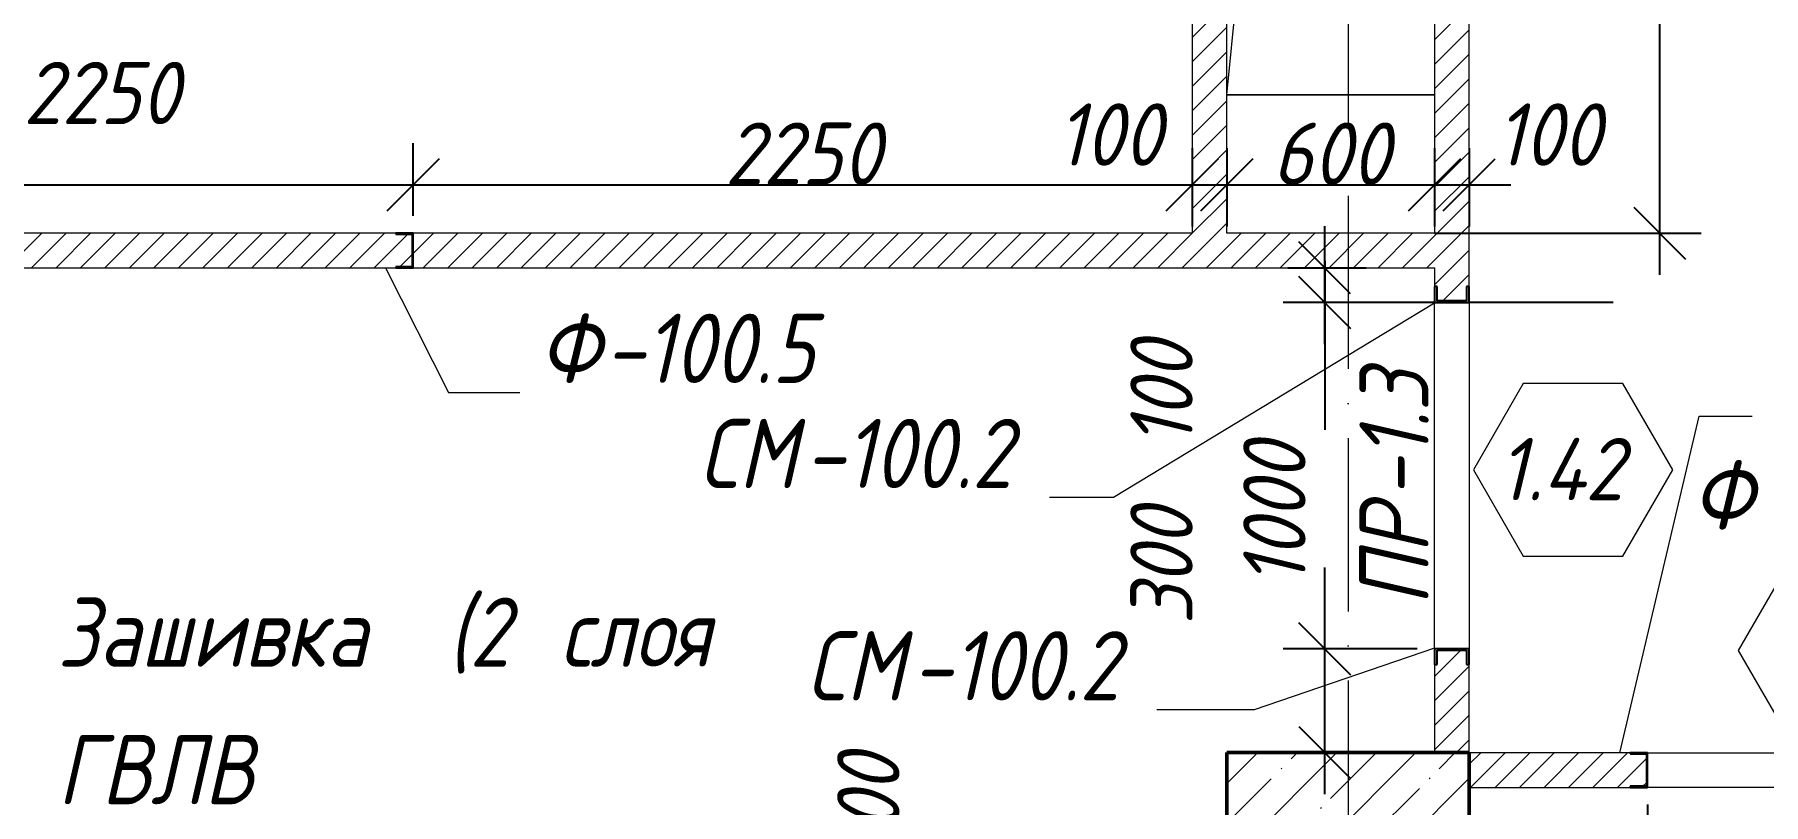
# Model space of a CAD drawing. Header units: millimetres. Extents: x -401725 to 250493, y 305116 to 802890.
# Drawn here: x -95645 to -90651, y 607948 to 610171 of the extents above; entities that cross this region are included whole.
import ezdxf

# ---------------------------------------------------------------- set-up
doc = ezdxf.new("R2010")
doc.units = ezdxf.units.MM
doc.linetypes.add('50_200_ШТРИХ_1Т_ш5_п1_п1_', pattern=[700, 500, -100, 0, -100])
for name, color, linetype, lineweight in [('A-____-____-DIMS', 7, 'Continuous', 9), ('A-DOOR-____-IDEN', 7, 'Continuous', 9), ('A-FLOR-____-OTLN', 7, 'Continuous', 9), ('A-GENM-____-IDEN', 7, 'Continuous', 9), ('A-GENM-____-MCUT', 7, 'Continuous', 25), ('A-GENM-____-OTLN', 7, 'Continuous', 9), ('A-GENM-____-OTLN-1', 7, 'Continuous', 25), ('A-WALL-FNSH-MCUT-1', 7, 'Continuous', 9), ('G-____-____-TEXT', 7, 'Continuous', 9), ('S-COLS-____-MCUT', 7, 'Continuous', 50), ('S-COLS-____-OTLN', 7, 'Continuous', 9), ('S-GRID-____-OTLN-1', 7, '50_200_ШТРИХ_1Т_ш5_п1_п1_', 9)]:
    doc.layers.add(name, color=color, linetype=linetype, lineweight=lineweight)
doc.layers.add('A-WALL-____-PATT-4', color=9, linetype='Continuous', lineweight=9, true_color=0x808080)
doc.layers.add('I-WALL-____-OTLN-2', color=7, linetype='Continuous', lineweight=9, true_color=0x000000)
doc.styles.add('ISOCPEUR_I_10', font='isocpeui.ttf', dxfattribs={"width": 0.9, "height": 180})
doc.styles.add('ISOCPEUR_I_14', font='isocpeui.ttf', dxfattribs={"width": 0.9, "height": 180})
doc.styles.add('ISOCPEUR_I_2', font='isocpeui.ttf', dxfattribs={"width": 0.85, "height": 2.3})
doc.dimstyles.new('ISO-1_8_0_9К_СРЕДНИЙ_Кладочные_4', dxfattribs={"dimscale": 304.8, "dimtxt": 179.276612, "dimasz": 0.492126, "dimexe": 0.393701, "dimexo": 0, "dimgap": 0, "dimtad": 1, "dimdec": 3, "dimrnd": 0.001, "dimdsep": 46, "dimtxsty": 'ISOCPEUR_I_10', "dimblk1": 'OBLIQUE', "dimblk2": 'OBLIQUE', "dimsah": 1, "dimcen": 0.09, "dimdle": 0.393701, "dimazin": 0, "dimtfac": 1, "dimtdec": 4, "dimtix": 1, "dimtmove": 1, "dimatfit": 3, "dimfxl": 1, "dimtvp": 1, "dimtolj": 1, "dimtzin": 0, "dimarcsym": 2})
doc.dimstyles.new('ISO-1_8_0_9К_СРЕДНИЙ_Кладочные_5', dxfattribs={"dimscale": 304.8, "dimtxt": 179.276612, "dimasz": 0.492126, "dimexe": 0.393701, "dimexo": 0, "dimgap": 0, "dimtad": 1, "dimdec": 3, "dimrnd": 0.001, "dimdsep": 46, "dimtxsty": 'ISOCPEUR_I_10', "dimblk1": 'OBLIQUE', "dimblk2": 'OBLIQUE', "dimsah": 1, "dimcen": 0.09, "dimdle": 0.393701, "dimazin": 0, "dimtfac": 1, "dimtdec": 4, "dimtix": 1, "dimtmove": 2, "dimatfit": 3, "dimfxl": 1, "dimtvp": 1, "dimtolj": 1, "dimtzin": 0, "dimarcsym": 2})
doc.dimstyles.new('ISO-1_8_0_9К_СРЕДНИЙ_Кладочные_6', dxfattribs={"dimscale": 304.8, "dimtxt": 179.276612, "dimasz": 0.492126, "dimexe": 0.393701, "dimexo": 0, "dimgap": 0, "dimtad": 1, "dimdec": 3, "dimrnd": 0.001, "dimdsep": 46, "dimtxsty": 'ISOCPEUR_I_14', "dimblk1": 'OBLIQUE', "dimblk2": 'OBLIQUE', "dimsah": 1, "dimcen": 0.09, "dimdle": 0.393701, "dimazin": 0, "dimtfac": 1, "dimtdec": 4, "dimtix": 1, "dimtmove": 0, "dimatfit": 3, "dimfxl": 1, "dimtvp": 1, "dimtolj": 1, "dimtzin": 0, "dimarcsym": 2})
pattern_1 = [(45, (-175000.736, 544716.51), (-35.35534, 35.35534), [])]

# ---------------------------------------------------------------- blocks, each defined once
blk = doc.blocks.new('BSC_Колонна _Прямоугольная - 500х700-V138-АР1_Кладочный план 1 этажа в осях 1-64_Ю-ЯЯ')
at = {"layer": 'S-COLS-____-OTLN'}
h = blk.add_hatch(dxfattribs=at)
h.set_pattern_fill('FP_142', color=256, style=0, pattern_type=2)
h.set_pattern_definition([(315, (-63131.04, 83150), (114.04925, 114.04925), []), (315, (-63131.04, 83035.95), (114.04925, 114.04925), [201.613, -40.323, 3.353, -36.97])])
h.paths.add_polyline_path([(-250, 350), (-250, -350), (250, -350), (250, 350)], flags=0)
at = {"layer": 'S-COLS-____-MCUT'}
for p, q in [((250, 350), (-250, 350)), ((-250, 350), (-250, -350)), ((250, -350), (250, 350)), ((-250, -350), (250, -350))]:
    blk.add_line(p, q, dxfattribs=at)
blk = doc.blocks.new('154_Фахверк_СКБ_Швеллер - Тип_100_3600-27825154-АР1_Кладочный план 1 этажа в осях 1-64_Ю-ЯЯ')
at = {"layer": 'A-GENM-____-MCUT'}
for p, q in [((175, 50), (125, 50)), ((125, 50), (125, -50)), ((175, 47), (175, 50)), ((128, 47), (175, 47)), ((128, -47), (128, 47)), ((175, -47), (128, -47)), ((175, -50), (175, -47)), ((125, -50), (175, -50))]:
    blk.add_line(p, q, dxfattribs=at)
blk = doc.blocks.new('154_Фахверк_СКБ_Швеллер - Тип_100_4010-27789772-АР1_Кладочный план 1 этажа в осях 1-64_Ю-ЯЯ')
at = {"layer": 'A-GENM-____-MCUT'}
for p, q in [((175, 50), (125, 50)), ((125, 50), (125, -50)), ((175, 47), (175, 50)), ((128, 47), (175, 47)), ((128, -47), (128, 47)), ((175, -47), (128, -47)), ((175, -50), (175, -47)), ((125, -50), (175, -50))]:
    blk.add_line(p, q, dxfattribs=at)
blk = doc.blocks.new('154_Стойка_СКБ_Швеллер - СМ-2230_100-28218823-АР1_Кладочный план 1 этажа в осях 1-64_Ю-ЯЯ')
at = {"layer": 'A-GENM-____-MCUT'}
for p, q in [((171, 50), (125, 50)), ((125, 50), (125, -50)), ((171, 42.4), (171, 50)), ((129.5, 42.4), (171, 42.4)), ((129.5, -42.4), (129.5, 42.4)), ((171, -42.4), (129.5, -42.4)), ((171, -50), (171, -42.4)), ((125, -50), (171, -50))]:
    blk.add_line(p, q, dxfattribs=at)
blk = doc.blocks.new('AR_Отверстие прямоугольное _в плите_ - AR_Отверстие прямоугольное _в плите_-V245-АР1_Кладочный план 1 этажа в осях 1-64_Ю-ЯЯ')
at = {"layer": 'A-GENM-____-OTLN'}
for p, q in [((300, 550), (-300, 550)), ((-200, 450), (300, 550)), ((-300, -550), (-200, 450)), ((-300, -550), (300, -550))]:
    blk.add_line(p, q, dxfattribs=at)
blk = doc.blocks.new('Марка проема - марка проема-27336095-АР1_Кладочный план 1 этажа в осях 1-64_Ю-ЯЯ')
at = {"layer": 'A-DOOR-____-IDEN'}
for p, q in [((-1.439, 0.159), (-2.877, -2.333)), ((1.439, 0.159), (-1.439, 0.159)), ((2.877, -2.333), (1.439, 0.159)), ((-2.877, -2.333), (-1.439, -4.825)), ((1.439, -4.825), (2.877, -2.333)), ((-1.439, -4.825), (1.439, -4.825))]:
    blk.add_line(p, q, dxfattribs=at)
blk = doc.blocks.new('_Oblique')
at = {"color": 0, "linetype": 'ByBlock', "lineweight": -2}
blk.add_line((-0.5, -0.5), (0.5, 0.5), dxfattribs=at)
blk = doc.blocks.new('*D12689')
at = {"layer": 'A-____-____-DIMS', "color": 0, "lineweight": -2, "transparency": 16777216}
for p, q in [((-96800.7, 609843.6), (-96800.7, 609617.5)), ((-94550.7, 609647.6), (-94550.7, 609857.5)), ((-96920.7, 609737.5), (-94430.7, 609737.5))]:
    blk.add_line(p, q, dxfattribs=at)
at = {"layer": 'Defpoints', "color": 0, "transparency": 16777216}
for p in [(-96800.7, 609843.6), (-94550.7, 609737.5), (-94550.7, 609647.6)]:
    blk.add_point(p, dxfattribs=at)
at = {"layer": 'A-____-____-DIMS', "color": 0, "lineweight": -2, "transparency": 16777216, "xscale": 150, "yscale": 150, "zscale": 150, "rotation": 180}
blk.add_blockref('_Oblique', (-96800.7, 609737.5), dxfattribs=at)
at = {"layer": 'A-____-____-DIMS', "color": 0, "lineweight": -2, "transparency": 16777216, "xscale": 150, "yscale": 150, "zscale": 150}
blk.add_blockref('_Oblique', (-94550.7, 609737.5), dxfattribs=at)
at = {"layer": 'A-____-____-DIMS', "color": 0, "transparency": 16777216, "insert": (-95677.4, 610092.7), "char_height": 180, "width": 546.104, "attachment_point": 1, "line_spacing_factor": 1.149209, "style": 'ISOCPEUR_I_10'}
blk.add_mtext('\\A1;2250', dxfattribs=at)
blk = doc.blocks.new('*D12690')
at = {"layer": 'A-____-____-DIMS', "color": 0, "lineweight": -2, "transparency": 16777216}
for p, q in [((-94550.7, 609647.6), (-94550.7, 609857.5)), ((-92300.7, 609843.6), (-92300.7, 609617.5)), ((-94670.7, 609737.5), (-92180.7, 609737.5))]:
    blk.add_line(p, q, dxfattribs=at)
at = {"layer": 'Defpoints', "color": 0, "transparency": 16777216}
for p in [(-92300.7, 609843.6), (-92300.7, 609737.5), (-94550.7, 609647.6)]:
    blk.add_point(p, dxfattribs=at)
at = {"layer": 'A-____-____-DIMS', "color": 0, "lineweight": -2, "transparency": 16777216, "xscale": 150, "yscale": 150, "zscale": 150, "rotation": 180}
blk.add_blockref('_Oblique', (-94550.7, 609737.5), dxfattribs=at)
at = {"layer": 'A-____-____-DIMS', "color": 0, "lineweight": -2, "transparency": 16777216, "xscale": 150, "yscale": 150, "zscale": 150}
blk.add_blockref('_Oblique', (-92300.7, 609737.5), dxfattribs=at)
at = {"layer": 'A-____-____-DIMS', "color": 0, "transparency": 16777216, "insert": (-93425.7, 609827.5), "char_height": 180, "width": 546.104, "attachment_point": 5, "style": 'ISOCPEUR_I_14'}
blk.add_mtext('\\A1;2250', dxfattribs=at)
blk = doc.blocks.new('*D12691')
at = {"layer": 'A-____-____-DIMS', "color": 0, "lineweight": -2, "transparency": 16777216}
for p, q in [((-92300.7, 609843.6), (-92300.7, 609617.5)), ((-92200.7, 609843.6), (-92200.7, 609617.5)), ((-92420.7, 609737.5), (-92080.7, 609737.5))]:
    blk.add_line(p, q, dxfattribs=at)
at = {"layer": 'Defpoints', "color": 0, "transparency": 16777216}
for p in [(-92300.7, 609843.6), (-92200.7, 609843.6), (-92200.7, 609737.5)]:
    blk.add_point(p, dxfattribs=at)
at = {"layer": 'A-____-____-DIMS', "color": 0, "lineweight": -2, "transparency": 16777216, "xscale": 150, "yscale": 150, "zscale": 150, "rotation": 180}
blk.add_blockref('_Oblique', (-92300.7, 609737.5), dxfattribs=at)
at = {"layer": 'A-____-____-DIMS', "color": 0, "lineweight": -2, "transparency": 16777216, "xscale": 150, "yscale": 150, "zscale": 150}
blk.add_blockref('_Oblique', (-92200.7, 609737.5), dxfattribs=at)
at = {"layer": 'A-____-____-DIMS', "color": 0, "transparency": 16777216, "insert": (-92692.3, 609972.7), "char_height": 180, "width": 368.207, "attachment_point": 1, "line_spacing_factor": 1.149209, "style": 'ISOCPEUR_I_10'}
blk.add_mtext('\\A1;100', dxfattribs=at)
blk = doc.blocks.new('*D12692')
at = {"layer": 'A-____-____-DIMS', "color": 0, "lineweight": -2, "transparency": 16777216}
for p, q in [((-92200.7, 609843.6), (-92200.7, 609617.5)), ((-91600.7, 609843.6), (-91600.7, 609617.5)), ((-92320.7, 609737.5), (-91480.7, 609737.5))]:
    blk.add_line(p, q, dxfattribs=at)
at = {"layer": 'Defpoints', "color": 0, "transparency": 16777216}
for p in [(-92200.7, 609843.6), (-91600.7, 609843.6), (-91600.7, 609737.5)]:
    blk.add_point(p, dxfattribs=at)
at = {"layer": 'A-____-____-DIMS', "color": 0, "lineweight": -2, "transparency": 16777216, "xscale": 150, "yscale": 150, "zscale": 150, "rotation": 180}
blk.add_blockref('_Oblique', (-92200.7, 609737.5), dxfattribs=at)
at = {"layer": 'A-____-____-DIMS', "color": 0, "lineweight": -2, "transparency": 16777216, "xscale": 150, "yscale": 150, "zscale": 150}
blk.add_blockref('_Oblique', (-91600.7, 609737.5), dxfattribs=at)
at = {"layer": 'A-____-____-DIMS', "color": 0, "transparency": 16777216, "insert": (-91900.7, 609827.5), "char_height": 180, "width": 409.578, "attachment_point": 5, "style": 'ISOCPEUR_I_14'}
blk.add_mtext('\\A1;600', dxfattribs=at)
blk = doc.blocks.new('*D12693')
at = {"layer": 'A-____-____-DIMS', "color": 0, "lineweight": -2, "transparency": 16777216}
for p, q in [((-91600.7, 609843.6), (-91600.7, 609617.5)), ((-91500.7, 609843.6), (-91500.7, 609617.5)), ((-91720.7, 609737.5), (-91380.7, 609737.5))]:
    blk.add_line(p, q, dxfattribs=at)
at = {"layer": 'Defpoints', "color": 0, "transparency": 16777216}
for p in [(-91600.7, 609843.6), (-91500.7, 609843.6), (-91500.7, 609737.5)]:
    blk.add_point(p, dxfattribs=at)
at = {"layer": 'A-____-____-DIMS', "color": 0, "lineweight": -2, "transparency": 16777216, "xscale": 150, "yscale": 150, "zscale": 150, "rotation": 180}
blk.add_blockref('_Oblique', (-91600.7, 609737.5), dxfattribs=at)
at = {"layer": 'A-____-____-DIMS', "color": 0, "lineweight": -2, "transparency": 16777216, "xscale": 150, "yscale": 150, "zscale": 150}
blk.add_blockref('_Oblique', (-91500.7, 609737.5), dxfattribs=at)
at = {"layer": 'A-____-____-DIMS', "color": 0, "transparency": 16777216, "insert": (-91424.1, 609972.7), "char_height": 180, "width": 368.207, "attachment_point": 1, "line_spacing_factor": 1.149209, "style": 'ISOCPEUR_I_10'}
blk.add_mtext('\\A1;100', dxfattribs=at)
blk = doc.blocks.new('*D12696')
at = {"layer": 'A-____-____-DIMS', "color": 0, "lineweight": -2, "transparency": 16777216}
for p, q in [((-90950.7, 611417.6), (-90950.7, 609477.6)), ((-91500.7, 611297.6), (-90830.7, 611297.6)), ((-91600.7, 609597.6), (-90830.7, 609597.6))]:
    blk.add_line(p, q, dxfattribs=at)
at = {"layer": 'Defpoints', "color": 0, "transparency": 16777216}
for p in [(-91500.7, 611297.6), (-91600.7, 609597.6), (-90950.7, 609597.6)]:
    blk.add_point(p, dxfattribs=at)
at = {"layer": 'A-____-____-DIMS', "color": 0, "lineweight": -2, "transparency": 16777216, "xscale": 150, "yscale": 150, "zscale": 150}
for p, rotation in [((-90950.7, 611297.6), 90), ((-90950.7, 609597.6), 270)]:
    blk.add_blockref('_Oblique', p, dxfattribs=dict(at, rotation=rotation))
at = {"layer": 'A-____-____-DIMS', "color": 0, "transparency": 16777216, "insert": (-91041.9, 610447.6), "char_height": 180, "width": 504.733, "attachment_point": 5, "rotation": 90, "style": 'ISOCPEUR_I_14'}
blk.add_mtext('\\A1;1700', dxfattribs=at)
blk = doc.blocks.new('*D12697')
at = {"layer": 'A-____-____-DIMS', "color": 0, "lineweight": -2, "transparency": 16777216}
for p, q in [((-91918.2, 607977.6), (-91918.2, 608517.6)), ((-91650.7, 608397.6), (-92038.2, 608397.6)), ((-92024.3, 608097.6), (-91798.2, 608097.6))]:
    blk.add_line(p, q, dxfattribs=at)
at = {"layer": 'Defpoints', "color": 0, "transparency": 16777216}
for p in [(-91918.2, 608397.6), (-91650.7, 608397.6), (-92024.3, 608097.6)]:
    blk.add_point(p, dxfattribs=at)
at = {"layer": 'A-____-____-DIMS', "color": 0, "lineweight": -2, "transparency": 16777216, "xscale": 150, "yscale": 150, "zscale": 150}
for p, rotation in [((-91918.2, 608397.6), 90), ((-91918.2, 608097.6), 270)]:
    blk.add_blockref('_Oblique', p, dxfattribs=dict(at, rotation=rotation))
at = {"layer": 'A-____-____-DIMS', "color": 0, "transparency": 16777216, "insert": (-92479.5, 608467.2), "char_height": 180, "width": 409.578, "attachment_point": 1, "rotation": 90, "line_spacing_factor": 1.149209, "style": 'ISOCPEUR_I_10'}
blk.add_mtext('\\A1;300', dxfattribs=at)
blk = doc.blocks.new('*D12698')
at = {"layer": 'A-____-____-DIMS', "color": 0, "lineweight": -2, "transparency": 16777216}
for p, q in [((-91918.2, 609517.6), (-91918.2, 609029.8)), ((-91084.7, 609397.6), (-92038.2, 609397.6)), ((-91918.2, 608277.6), (-91918.2, 608631.8)), ((-91650.7, 608397.6), (-92038.2, 608397.6))]:
    blk.add_line(p, q, dxfattribs=at)
at = {"layer": 'Defpoints', "color": 0, "transparency": 16777216}
for p in [(-91918.2, 609397.6), (-91084.7, 609397.6), (-91650.7, 608397.6)]:
    blk.add_point(p, dxfattribs=at)
at = {"layer": 'A-____-____-DIMS', "color": 0, "lineweight": -2, "transparency": 16777216, "xscale": 150, "yscale": 150, "zscale": 150}
for p, rotation in [((-91918.2, 609397.6), 90), ((-91918.2, 608397.6), 270)]:
    blk.add_blockref('_Oblique', p, dxfattribs=dict(at, rotation=rotation))
at = {"layer": 'A-____-____-DIMS', "color": 0, "transparency": 16777216, "insert": (-92153.4, 608578.5), "char_height": 180, "width": 504.733, "attachment_point": 1, "rotation": 90, "line_spacing_factor": 1.149209, "style": 'ISOCPEUR_I_10'}
blk.add_mtext('\\A1;1000', dxfattribs=at)
blk = doc.blocks.new('*D12699')
at = {"layer": 'A-____-____-DIMS', "color": 0, "lineweight": -2, "transparency": 16777216}
for p, q in [((-91918.2, 609277.6), (-91918.2, 609617.6)), ((-92024.3, 609497.6), (-91798.2, 609497.6)), ((-91084.7, 609397.6), (-92038.2, 609397.6))]:
    blk.add_line(p, q, dxfattribs=at)
at = {"layer": 'Defpoints', "color": 0, "transparency": 16777216}
for p in [(-92024.3, 609497.6), (-91918.2, 609497.6), (-91084.7, 609397.6)]:
    blk.add_point(p, dxfattribs=at)
at = {"layer": 'A-____-____-DIMS', "color": 0, "lineweight": -2, "transparency": 16777216, "xscale": 150, "yscale": 150, "zscale": 150}
for p, rotation in [((-91918.2, 609497.6), 90), ((-91918.2, 609397.6), 270)]:
    blk.add_blockref('_Oblique', p, dxfattribs=dict(at, rotation=rotation))
at = {"layer": 'A-____-____-DIMS', "color": 0, "transparency": 16777216, "insert": (-92479.5, 608981.6), "char_height": 180, "width": 368.207, "attachment_point": 1, "rotation": 90, "line_spacing_factor": 1.149209, "style": 'ISOCPEUR_I_10'}
blk.add_mtext('\\A1;100', dxfattribs=at)
blk = doc.blocks.new('*D12700')
at = {"layer": 'A-____-____-DIMS', "color": 0, "lineweight": -2, "transparency": 16777216}
for p, q in [((-93091.2, 607817.6), (-93091.2, 607477.6)), ((-92700.7, 607697.6), (-93211.2, 607697.6)), ((-92600.7, 607597.6), (-93211.2, 607597.6))]:
    blk.add_line(p, q, dxfattribs=at)
at = {"layer": 'Defpoints', "color": 0, "transparency": 16777216}
for p in [(-92700.7, 607697.6), (-93091.2, 607597.6), (-92600.7, 607597.6)]:
    blk.add_point(p, dxfattribs=at)
at = {"layer": 'A-____-____-DIMS', "color": 0, "lineweight": -2, "transparency": 16777216, "xscale": 150, "yscale": 150, "zscale": 150}
for p, rotation in [((-93091.2, 607697.6), 90), ((-93091.2, 607597.6), 270)]:
    blk.add_blockref('_Oblique', p, dxfattribs=dict(at, rotation=rotation))
at = {"layer": 'A-____-____-DIMS', "color": 0, "transparency": 16777216, "insert": (-93326.3, 607789.8), "char_height": 180, "width": 368.207, "attachment_point": 1, "rotation": 90, "line_spacing_factor": 1.149209, "style": 'ISOCPEUR_I_10'}
blk.add_mtext('\\A1;100', dxfattribs=at)
blk = doc.blocks.new('*D13030')
at = {"layer": 'A-____-____-DIMS', "color": 0, "lineweight": -2, "transparency": 16777216}
for p, q in [((-91500.7, 607997.2), (-91500.7, 606547.6)), ((-90985.7, 607947.2), (-90985.7, 606547.6)), ((-91620.7, 606667.6), (-90865.7, 606667.6))]:
    blk.add_line(p, q, dxfattribs=at)
at = {"layer": 'Defpoints', "color": 0, "transparency": 16777216}
for p in [(-91500.7, 607997.2), (-90985.7, 607947.2), (-90985.7, 606667.6)]:
    blk.add_point(p, dxfattribs=at)
at = {"layer": 'A-____-____-DIMS', "color": 0, "lineweight": -2, "transparency": 16777216, "xscale": 150, "yscale": 150, "zscale": 150, "rotation": 180}
blk.add_blockref('_Oblique', (-91500.7, 606667.6), dxfattribs=at)
at = {"layer": 'A-____-____-DIMS', "color": 0, "lineweight": -2, "transparency": 16777216, "xscale": 150, "yscale": 150, "zscale": 150}
blk.add_blockref('_Oblique', (-90985.7, 606667.6), dxfattribs=at)
at = {"layer": 'A-____-____-DIMS', "color": 0, "transparency": 16777216, "insert": (-91243.2, 606757.6), "char_height": 180, "width": 368.207, "attachment_point": 5, "style": 'ISOCPEUR_I_14'}
blk.add_mtext('\\A1;515', dxfattribs=at)

msp = doc.modelspace()

# ---------------------------------------------------------------- hatches: boundary and pattern name
at = {"layer": 'A-WALL-____-PATT-4'}
h = msp.add_hatch(dxfattribs=at)
h.set_pattern_fill('FP_5', color=256, style=0, pattern_type=2)
h.set_pattern_definition(pattern_1)
h.paths.add_polyline_path([(-92200.7357, 609597.5526), (-92200.7357, 611697.5526), (-92300.7357, 611697.5526), (-92300.7357, 609597.5526)], flags=0)
h = msp.add_hatch(dxfattribs=at)
h.set_pattern_fill('FP_5', color=256, style=0, pattern_type=2)
h.set_pattern_definition(pattern_1)
h.paths.add_polyline_path([(-91593.1357, 608097.5526), (-91500.7357, 608097.5526), (-91500.7357, 608351.5526), (-91508.3357, 608351.5526), (-91508.3357, 608393.0526), (-91593.1357, 608393.0526), (-91593.1357, 608351.5526), (-91600.7357, 608351.5526), (-91600.7357, 608097.5526)], flags=0)
h.paths.add_polyline_path([(-91593.1357, 609402.0526), (-91508.3357, 609402.0526), (-91508.3357, 609443.5526), (-91500.7357, 609443.5526), (-91500.7357, 611297.5526), (-91600.7357, 611297.5526), (-91600.7357, 609443.5526), (-91593.1357, 609443.5526)], flags=0)
h = msp.add_hatch(dxfattribs=at)
h.set_pattern_fill('FP_5', color=256, style=0, pattern_type=2)
h.set_pattern_definition(pattern_1)
h.paths.add_polyline_path([(-91600.7357, 609497.5526), (-91600.7357, 609597.5526), (-94550.7357, 609597.5526), (-94550.7357, 609497.5526), (-91944.4573, 609497.5526)], flags=0)
h.paths.add_polyline_path([(-96900.7357, 609497.5526), (-94600.7357, 609497.5526), (-94600.7357, 609500.5526), (-94553.7357, 609500.5526), (-94553.7357, 609594.5526), (-94600.7357, 609594.5526), (-94600.7357, 609597.5526), (-97300.7357, 609597.5526), (-97300.7357, 609497.5526), (-97246.8502, 609497.5526)], flags=0)
h = msp.add_hatch(dxfattribs=at)
h.set_pattern_fill('FP_5', color=256, style=0, pattern_type=2)
h.set_pattern_definition(pattern_1)
h.paths.add_polyline_path([(-91500.7357, 607997.2051), (-91035.7357, 607997.2051), (-91035.7357, 608000.2051), (-90988.7357, 608000.2051), (-90988.7357, 608094.2051), (-91035.7357, 608094.2051), (-91035.7357, 608097.2051), (-91500.7357, 608097.2051), (-91500.7357, 608000.2051)], flags=0)
h.paths.add_polyline_path([(-89685.7357, 607997.2051), (-89685.7357, 608097.2051), (-89835.7357, 608097.2051), (-89835.7357, 608094.2051), (-89882.7357, 608094.2051), (-89882.7357, 608000.2051), (-89835.7357, 608000.2051), (-89835.7357, 607997.2051)], flags=0)

# ---------------------------------------------------------------- linework, layer by layer
at = {"layer": 'A-FLOR-____-OTLN'}
msp.add_line((-91600.7357, 609997.2051), (-92200.7357, 609997.2051), dxfattribs=at)
at = {"layer": 'A-GENM-____-IDEN'}
for p, q in [((-94630.7357, 609497.5526), (-94449.3682, 609138.0559)), ((-91600.7357, 609395.5526), (-92528.6535, 608834.48)), ((-94449.3682, 609138.0559), (-94243.0007, 609138.0559)), ((-91065.7357, 608097.2051), (-90836.2058, 609068.9166)), ((-90836.2058, 609068.9166), (-90683.4707, 609068.9166)), ((-92528.6535, 608834.48), (-92713.0007, 608834.48)), ((-91600.7357, 608399.5526), (-92122.1615, 608221.2139)), ((-92122.1615, 608221.2139), (-92402.6326, 608221.2139))]:
    msp.add_line(p, q, dxfattribs=at)
at = {"layer": 'A-WALL-FNSH-MCUT-1'}
for p, q in [((-92300.7357, 611697.5526), (-92300.7357, 609597.5526)), ((-92200.7357, 609597.5526), (-92200.7357, 611297.5526)), ((-91600.7357, 611297.5526), (-91600.7357, 609597.5526)), ((-91500.7357, 609443.5526), (-91500.7357, 611297.5526)), ((-94600.7357, 609597.5526), (-96800.7357, 609597.5526)), ((-92300.7357, 609597.5526), (-94550.7357, 609597.5526)), ((-91600.7357, 609597.5526), (-92200.7357, 609597.5526)), ((-96800.7357, 609497.5526), (-94600.7357, 609497.5526)), ((-94550.7357, 609497.5526), (-91600.7357, 609497.5526)), ((-91600.7357, 609497.5526), (-91600.7357, 609443.5526)), ((-91600.7357, 608351.5526), (-91600.7357, 608097.5526)), ((-91500.7357, 608097.5526), (-91500.7357, 608351.5526)), ((-91035.7357, 608097.2051), (-91500.7357, 608097.2051)), ((-91500.7357, 607997.2051), (-91035.7357, 607997.2051))]:
    msp.add_line(p, q, dxfattribs=at)
at = {"layer": 'I-WALL-____-OTLN-2'}
for p, q in [((-91600.7357, 608397.5526), (-91600.7357, 609397.5526)), ((-91500.7357, 609397.5526), (-91500.7357, 608397.5526)), ((-90985.7357, 608097.2051), (-89885.7357, 608097.2051)), ((-89885.7357, 607997.2051), (-90985.7357, 607997.2051))]:
    msp.add_line(p, q, dxfattribs=at)
at = {"layer": 'S-GRID-____-OTLN-1'}
msp.add_line((-91850.7357, 635609.362), (-91850.7357, 584985.5274), dxfattribs=at)

# ---------------------------------------------------------------- block references
at = {"layer": 'A-DOOR-____-IDEN', "xscale": 99.99999999999993, "yscale": 99.99999999999993, "zscale": 99.99999999999993}
for p in [(-91200.7357, 609147.5526), (-90435.7357, 608626.0022)]:
    msp.add_blockref('Марка проема - марка проема-27336095-АР1_Кладочный план 1 этажа в осях 1-64_Ю-ЯЯ', p, dxfattribs=at)
at = {"layer": 'A-GENM-____-OTLN'}
msp.add_blockref('AR_Отверстие прямоугольное _в плите_ - AR_Отверстие прямоугольное _в плите_-V245-АР1_Кладочный план 1 этажа в осях 1-64_Ю-ЯЯ', (-91900.7357, 610547.2051), dxfattribs=at)
at = {"layer": 'A-GENM-____-OTLN-1'}
for name, p, rotation in [('154_Фахверк_СКБ_Швеллер - Тип_100_4010-27789772-АР1_Кладочный план 1 этажа в осях 1-64_Ю-ЯЯ', (-94425.7357, 609547.5526), 180), ('154_Стойка_СКБ_Швеллер - СМ-2230_100-28218823-АР1_Кладочный план 1 этажа в осях 1-64_Ю-ЯЯ', (-91550.7357, 609272.5526), 90), ('154_Стойка_СКБ_Швеллер - СМ-2230_100-28218823-АР1_Кладочный план 1 этажа в осях 1-64_Ю-ЯЯ', (-91550.7357, 608522.5526), 270), ('154_Фахверк_СКБ_Швеллер - Тип_100_3600-27825154-АР1_Кладочный план 1 этажа в осях 1-64_Ю-ЯЯ', (-90860.7357, 608047.2051), 180)]:
    msp.add_blockref(name, p, dxfattribs=dict(at, rotation=rotation))
at = {"layer": 'S-COLS-____-OTLN', "rotation": 89.9999999999999}
msp.add_blockref('BSC_Колонна _Прямоугольная - 500х700-V138-АР1_Кладочный план 1 этажа в осях 1-64_Ю-ЯЯ', (-91850.7357, 607847.5526), dxfattribs=at)

# ---------------------------------------------------------------- texts
at = {"layer": 'A-DOOR-____-IDEN', "insert": (-91416.9248, 609006.3721), "char_height": 180, "width": 476.202375, "attachment_point": 1, "style": 'ISOCPEUR_I_14'}
msp.add_mtext('1.42', dxfattribs=at)
at = {"layer": 'A-GENM-____-IDEN', "char_height": 200, "attachment_point": 1, "style": 'ISOCPEUR_I_2'}
for s, insert, width in [('\\fISOCPEUR|b0|i1|c204|p34|;\\W.9;Ф', (-94189.5573, 609365.172), 230.886), ('-100.5', (-93999.0573, 609365.172), 822.531375), ('СМ', (-93725.0127, 609061.5962), 367.974562), ('-100.2', (-93421.4034, 609061.5962), 822.531375), ('\\fISOCPEUR|b0|i1|c204|p34|;\\W.9;Ф', (-90859.5573, 608941.5962), 230.886), ('СМ', (-93414.6447, 608448.33), 367.974562), ('-100.2', (-93111.0353, 608448.33), 822.531375)]:
    msp.add_mtext(s, dxfattribs=dict(at, insert=insert, width=width))
at = {"layer": 'A-GENM-____-IDEN', "char_height": 200, "attachment_point": 1, "rotation": 90, "style": 'ISOCPEUR_I_2'}
for s, insert, width in [('-1.3', (-91817.8518, 608831.6584), 505.063125), ('ПР', (-91817.8518, 608522.0959), 375.18975)]:
    msp.add_mtext(s, dxfattribs=dict(at, insert=insert, width=width))
at = {"layer": 'G-____-____-TEXT', "char_height": 200, "attachment_point": 1, "style": 'ISOCPEUR_I_2'}
for s, insert, width in [('Зашивка', (-95578.3951, 608545.4612), 1233.797063), (' (2 ', (-94560.4107, 608545.4612), 526.708687), ('слоя', (-94125.8326, 608545.4612), 613.290938), ('ГВЛВ', (-95578.3951, 608148.5862), 721.51875)]:
    msp.add_mtext(s, dxfattribs=dict(at, insert=insert, width=width))

# ---------------------------------------------------------------- dimensions: what is measured, and where the dimension line sits
at = {"layer": 'A-____-____-DIMS'}
dim = msp.add_linear_dim(base=(-90950.6981, 609597.5526), p1=(-91500.7357, 611297.5526), p2=(-91600.7357, 609597.5526), angle=90, dimstyle='ISO-1_8_0_9К_СРЕДНИЙ_Кладочные_6', override={"dimpost": '<>', "dimfxl": 1702.938637}, dxfattribs=at)
dim.commit()
dim.dimension.update_dxf_attribs({"geometry": '*D12696', "text_midpoint": (-91041.8572, 610447.5526)})
for base, p1, p2, dimstyle, override, picture, middle in [((-94550.7357, 609737.5445), (-96800.7357, 609843.6105), (-94550.7357, 609647.5526), 'ISO-1_8_0_9К_СРЕДНИЙ_Кладочные_4', {"dimpost": '<>', "dimfxl": 2258.52578}, '*D12689', (-95404.3611, 609852.7065)), ((-92200.7357, 609737.5445), (-92300.7357, 609843.6105), (-92200.7357, 609843.6105), 'ISO-1_8_0_9К_СРЕДНИЙ_Кладочные_5', {"dimpost": '<>', "dimfxl": 100}, '*D12691', (-92508.2141, 609852.7065)), ((-91500.7357, 609737.5445), (-91600.7357, 609843.6105), (-91500.7357, 609843.6105), 'ISO-1_8_0_9К_СРЕДНИЙ_Кладочные_5', {"dimpost": '<>', "dimfxl": 100}, '*D12693', (-91239.9914, 609852.7065))]:
    dim = msp.add_linear_dim(base=base, p1=p1, p2=p2, dimstyle=dimstyle, override=override, dxfattribs=at)
    dim.commit()
    dim.dimension.update_dxf_attribs({"geometry": picture, "text_midpoint": middle, "dimtype": 160})
for base, p1, p2, override, picture, middle in [((-92300.7357, 609737.5445), (-94550.7357, 609647.5526), (-92300.7357, 609843.6105), {"dimpost": '<>', "dimfxl": 2258.52578}, '*D12690', (-93425.7357, 609827.5445)), ((-91600.7357, 609737.5445), (-92200.7357, 609843.6105), (-91600.7357, 609843.6105), {"dimpost": '<>', "dimfxl": 600}, '*D12692', (-91900.7357, 609827.5445)), ((-90985.7357, 606667.5614), (-91500.7357, 607997.2051), (-90985.7357, 607947.2051), {"dimpost": '<>', "dimfxl": 517.421492}, '*D13030', (-91243.2357, 606757.5614))]:
    dim = msp.add_linear_dim(base=base, p1=p1, p2=p2, dimstyle='ISO-1_8_0_9К_СРЕДНИЙ_Кладочные_6', override=override, dxfattribs=at)
    dim.commit()
    dim.dimension.update_dxf_attribs({"geometry": picture, "text_midpoint": middle})
for base, p1, p2, dimstyle, override, picture, middle in [((-91918.2269, 609497.5526), (-91084.6628, 609397.5526), (-92024.2929, 609497.5526), 'ISO-1_8_0_9К_СРЕДНИЙ_Кладочные_5', {"dimpost": '<>', "dimfxl": 944.936361}, '*D12699', (-92359.4816, 609165.7114)), ((-91918.2269, 609397.5526), (-91650.7357, 608397.5526), (-91084.6628, 609397.5526), 'ISO-1_8_0_9К_СРЕДНИЙ_Кладочные_4', {"dimpost": '<>', "dimfxl": 1149.103364}, '*D12698', (-92033.3889, 608830.836)), ((-91918.2269, 608397.5526), (-92024.2929, 608097.5526), (-91650.7357, 608397.5526), 'ISO-1_8_0_9К_СРЕДНИЙ_Кладочные_5', {"dimpost": '<>', "dimfxl": 479.108519}, '*D12697', (-92359.4816, 608672.0043)), ((-93091.1549, 607597.5526), (-92700.7357, 607697.5526), (-92600.7357, 607597.5526), 'ISO-1_8_0_9К_СРЕДНИЙ_Кладочные_5', {"dimpost": '<>', "dimfxl": 141.421356}, '*D12700', (-93206.317, 607973.8772))]:
    dim = msp.add_linear_dim(base=base, p1=p1, p2=p2, angle=90, dimstyle=dimstyle, override=override, dxfattribs=at)
    dim.commit()
    dim.dimension.update_dxf_attribs({"geometry": picture, "text_midpoint": middle, "dimtype": 160, "text_rotation": 90})

doc.saveas('drawing.dxf')
